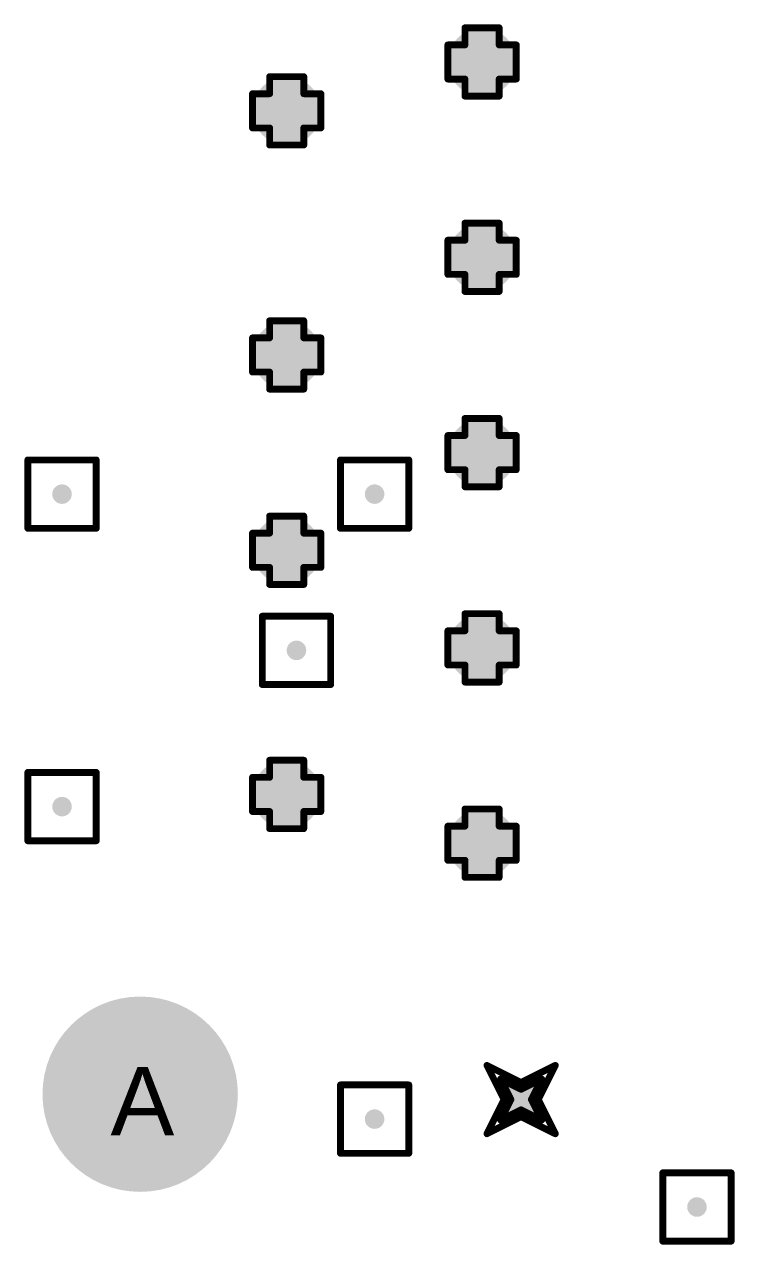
# Model space of a CAD drawing. Header units: inches. Extents: x 0 to 17, y 0 to 4.
# Drawn here: x 0.4179 to 0.7041, y 1.2959 to 1.7878 of the extents above; entities that cross this region are included whole.
import ezdxf

# ---------------------------------------------------------------- set-up
doc = ezdxf.new("R2010")
doc.units = ezdxf.units.IN
doc.header["$MEASUREMENT"] = 0
for name, color, linetype in [('Drill Drawing', 1, 'Continuous'), ('Pad Holes', 156, 'Continuous'), ('Via Holes', 16, 'Continuous')]:
    doc.layers.add(name, color=color, linetype=linetype)
doc.styles.add('Arial', font='', dxfattribs={"height": 0.2})
doc.styles.get('Arial').set_extended_font_data('Arial')

# ---------------------------------------------------------------- blocks, each defined once
blk = doc.blocks.new('USB3_0A_DS1095_05_126')
at = {"layer": 'Pad Holes'}
h = blk.add_hatch(color=7, dxfattribs=at)
edge = h.paths.add_edge_path()
edge.add_arc((-0.15748, 0.1378), 0.01378, 0, 360)
h = blk.add_hatch(color=7, dxfattribs=at)
edge = h.paths.add_edge_path()
edge.add_arc((-0.07874, 0.1378), 0.01378, 0, 360)
h = blk.add_hatch(color=7, dxfattribs=at)
edge = h.paths.add_edge_path()
edge.add_arc((0, 0.1378), 0.01378, 0, 360)
h = blk.add_hatch(color=7, dxfattribs=at)
edge = h.paths.add_edge_path()
edge.add_arc((0.07874, 0.1378), 0.01378, 0, 360)
h = blk.add_hatch(color=7, dxfattribs=at)
edge = h.paths.add_edge_path()
edge.add_arc((0.15748, 0.1378), 0.01378, 0, 360)
h = blk.add_hatch(color=7, dxfattribs=at)
edge = h.paths.add_edge_path()
edge.add_arc((-0.13779, 0.05906), 0.01378, 0, 360)
h = blk.add_hatch(color=7, dxfattribs=at)
edge = h.paths.add_edge_path()
edge.add_arc((-0.03937, 0.05906), 0.01378, 0, 360)
h = blk.add_hatch(color=7, dxfattribs=at)
edge = h.paths.add_edge_path()
edge.add_arc((0.03937, 0.05906), 0.01378, 0, 360)
h = blk.add_hatch(color=7, dxfattribs=at)
edge = h.paths.add_edge_path()
edge.add_arc((0.1378, 0.05906), 0.01378, 0, 360)
h = blk.add_hatch(color=7, dxfattribs=at)
edge = h.paths.add_edge_path()
edge.add_arc((0.25866, 0), 0.03937, 0, 360)

msp = doc.modelspace()

# ---------------------------------------------------------------- hatches: boundary and pattern name
at = {"layer": 'Via Holes'}
h = msp.add_hatch(color=7, dxfattribs=at)
edge = h.paths.add_edge_path()
edge.add_arc((0.43307, 1.59842), 0.00394, 0, 360)
h = msp.add_hatch(color=7, dxfattribs=at)
edge = h.paths.add_edge_path()
edge.add_arc((0.55905, 1.59842), 0.00394, 0, 360)
h = msp.add_hatch(color=7, dxfattribs=at)
edge = h.paths.add_edge_path()
edge.add_arc((0.52756, 1.53543), 0.00394, 0, 360)
h = msp.add_hatch(color=7, dxfattribs=at)
edge = h.paths.add_edge_path()
edge.add_arc((0.43307, 1.47244), 0.00394, 0, 360)
h = msp.add_hatch(color=7, dxfattribs=at)
edge = h.paths.add_edge_path()
edge.add_arc((0.61811, 1.35433), 0.00787, 0, 360)
h = msp.add_hatch(color=7, dxfattribs=at)
edge = h.paths.add_edge_path()
edge.add_arc((0.55905, 1.34646), 0.00394, 0, 360)
h = msp.add_hatch(color=7, dxfattribs=at)
edge = h.paths.add_edge_path()
edge.add_arc((0.68898, 1.31102), 0.00394, 0, 360)

# ---------------------------------------------------------------- linework, layer by layer
at = {"layer": 'Drill Drawing'}
for points in [[(0.59547, 1.77953, 0.00276, 0.00276, 0), (0.59547, 1.78642, 0.00276, 0.00276, 0)], [(0.59547, 1.78642, 0.00276, 0.00276, 0), (0.60925, 1.78642, 0.00276, 0.00276, 0)], [(0.60925, 1.77953, 0.00276, 0.00276, 0), (0.60925, 1.78642, 0.00276, 0.00276, 0)], [(0.58858, 1.76575, 0.00276, 0.00276, 0), (0.58858, 1.77953, 0.00276, 0.00276, 0)], [(0.58858, 1.77953, 0.00276, 0.00276, 0), (0.59547, 1.77953, 0.00276, 0.00276, 0)], [(0.60925, 1.77953, 0.00276, 0.00276, 0), (0.61614, 1.77953, 0.00276, 0.00276, 0)], [(0.61614, 1.76575, 0.00276, 0.00276, 0), (0.61614, 1.77953, 0.00276, 0.00276, 0)], [(0.51673, 1.75984, 0.00276, 0.00276, 0), (0.51673, 1.76673, 0.00276, 0.00276, 0)], [(0.51673, 1.76673, 0.00276, 0.00276, 0), (0.53051, 1.76673, 0.00276, 0.00276, 0)], [(0.53051, 1.75984, 0.00276, 0.00276, 0), (0.53051, 1.76673, 0.00276, 0.00276, 0)], [(0.58858, 1.76575, 0.00276, 0.00276, 0), (0.59547, 1.76575, 0.00276, 0.00276, 0)], [(0.59547, 1.75886, 0.00276, 0.00276, 0), (0.59547, 1.76575, 0.00276, 0.00276, 0)], [(0.60925, 1.76575, 0.00276, 0.00276, 0), (0.61614, 1.76575, 0.00276, 0.00276, 0)], [(0.60925, 1.75886, 0.00276, 0.00276, 0), (0.60925, 1.76575, 0.00276, 0.00276, 0)], [(0.50984, 1.74606, 0.00276, 0.00276, 0), (0.50984, 1.75984, 0.00276, 0.00276, 0)], [(0.50984, 1.75984, 0.00276, 0.00276, 0), (0.51673, 1.75984, 0.00276, 0.00276, 0)], [(0.53051, 1.75984, 0.00276, 0.00276, 0), (0.5374, 1.75984, 0.00276, 0.00276, 0)], [(0.5374, 1.74606, 0.00276, 0.00276, 0), (0.5374, 1.75984, 0.00276, 0.00276, 0)], [(0.59547, 1.75886, 0.00276, 0.00276, 0), (0.60925, 1.75886, 0.00276, 0.00276, 0)], [(0.50984, 1.74606, 0.00276, 0.00276, 0), (0.51673, 1.74606, 0.00276, 0.00276, 0)], [(0.51673, 1.73917, 0.00276, 0.00276, 0), (0.51673, 1.74606, 0.00276, 0.00276, 0)], [(0.53051, 1.74606, 0.00276, 0.00276, 0), (0.5374, 1.74606, 0.00276, 0.00276, 0)], [(0.53051, 1.73917, 0.00276, 0.00276, 0), (0.53051, 1.74606, 0.00276, 0.00276, 0)], [(0.51673, 1.73917, 0.00276, 0.00276, 0), (0.53051, 1.73917, 0.00276, 0.00276, 0)], [(0.59547, 1.70079, 0.00276, 0.00276, 0), (0.59547, 1.70768, 0.00276, 0.00276, 0)], [(0.59547, 1.70768, 0.00276, 0.00276, 0), (0.60925, 1.70768, 0.00276, 0.00276, 0)], [(0.60925, 1.70079, 0.00276, 0.00276, 0), (0.60925, 1.70768, 0.00276, 0.00276, 0)], [(0.58858, 1.68701, 0.00276, 0.00276, 0), (0.58858, 1.70079, 0.00276, 0.00276, 0)], [(0.58858, 1.70079, 0.00276, 0.00276, 0), (0.59547, 1.70079, 0.00276, 0.00276, 0)], [(0.60925, 1.70079, 0.00276, 0.00276, 0), (0.61614, 1.70079, 0.00276, 0.00276, 0)], [(0.61614, 1.68701, 0.00276, 0.00276, 0), (0.61614, 1.70079, 0.00276, 0.00276, 0)], [(0.58858, 1.68701, 0.00276, 0.00276, 0), (0.59547, 1.68701, 0.00276, 0.00276, 0)], [(0.59547, 1.68012, 0.00276, 0.00276, 0), (0.59547, 1.68701, 0.00276, 0.00276, 0)], [(0.60925, 1.68701, 0.00276, 0.00276, 0), (0.61614, 1.68701, 0.00276, 0.00276, 0)], [(0.60925, 1.68012, 0.00276, 0.00276, 0), (0.60925, 1.68701, 0.00276, 0.00276, 0)], [(0.59547, 1.68012, 0.00276, 0.00276, 0), (0.60925, 1.68012, 0.00276, 0.00276, 0)], [(0.51673, 1.66142, 0.00276, 0.00276, 0), (0.51673, 1.66831, 0.00276, 0.00276, 0)], [(0.51673, 1.66831, 0.00276, 0.00276, 0), (0.53051, 1.66831, 0.00276, 0.00276, 0)], [(0.53051, 1.66142, 0.00276, 0.00276, 0), (0.53051, 1.66831, 0.00276, 0.00276, 0)], [(0.50984, 1.64764, 0.00276, 0.00276, 0), (0.50984, 1.66142, 0.00276, 0.00276, 0)], [(0.50984, 1.66142, 0.00276, 0.00276, 0), (0.51673, 1.66142, 0.00276, 0.00276, 0)], [(0.53051, 1.66142, 0.00276, 0.00276, 0), (0.5374, 1.66142, 0.00276, 0.00276, 0)], [(0.5374, 1.64764, 0.00276, 0.00276, 0), (0.5374, 1.66142, 0.00276, 0.00276, 0)], [(0.50984, 1.64764, 0.00276, 0.00276, 0), (0.51673, 1.64764, 0.00276, 0.00276, 0)], [(0.51673, 1.64075, 0.00276, 0.00276, 0), (0.51673, 1.64764, 0.00276, 0.00276, 0)], [(0.53051, 1.64764, 0.00276, 0.00276, 0), (0.5374, 1.64764, 0.00276, 0.00276, 0)], [(0.53051, 1.64075, 0.00276, 0.00276, 0), (0.53051, 1.64764, 0.00276, 0.00276, 0)], [(0.51673, 1.64075, 0.00276, 0.00276, 0), (0.53051, 1.64075, 0.00276, 0.00276, 0)], [(0.59547, 1.62205, 0.00276, 0.00276, 0), (0.59547, 1.62894, 0.00276, 0.00276, 0)], [(0.59547, 1.62894, 0.00276, 0.00276, 0), (0.60925, 1.62894, 0.00276, 0.00276, 0)], [(0.60925, 1.62205, 0.00276, 0.00276, 0), (0.60925, 1.62894, 0.00276, 0.00276, 0)], [(0.58858, 1.60827, 0.00276, 0.00276, 0), (0.58858, 1.62205, 0.00276, 0.00276, 0)], [(0.58858, 1.62205, 0.00276, 0.00276, 0), (0.59547, 1.62205, 0.00276, 0.00276, 0)], [(0.60925, 1.62205, 0.00276, 0.00276, 0), (0.61614, 1.62205, 0.00276, 0.00276, 0)], [(0.61614, 1.60827, 0.00276, 0.00276, 0), (0.61614, 1.62205, 0.00276, 0.00276, 0)], [(0.41929, 1.6122, 0.00276, 0.00276, 0), (0.44685, 1.6122, 0.00276, 0.00276, 0)], [(0.41929, 1.58464, 0.00276, 0.00276, 0), (0.41929, 1.6122, 0.00276, 0.00276, 0)], [(0.44685, 1.58464, 0.00276, 0.00276, 0), (0.44685, 1.6122, 0.00276, 0.00276, 0)], [(0.54527, 1.6122, 0.00276, 0.00276, 0), (0.57283, 1.6122, 0.00276, 0.00276, 0)], [(0.54527, 1.58464, 0.00276, 0.00276, 0), (0.54527, 1.6122, 0.00276, 0.00276, 0)], [(0.57283, 1.58464, 0.00276, 0.00276, 0), (0.57283, 1.6122, 0.00276, 0.00276, 0)], [(0.58858, 1.60827, 0.00276, 0.00276, 0), (0.59547, 1.60827, 0.00276, 0.00276, 0)], [(0.59547, 1.60138, 0.00276, 0.00276, 0), (0.59547, 1.60827, 0.00276, 0.00276, 0)], [(0.60925, 1.60827, 0.00276, 0.00276, 0), (0.61614, 1.60827, 0.00276, 0.00276, 0)], [(0.60925, 1.60138, 0.00276, 0.00276, 0), (0.60925, 1.60827, 0.00276, 0.00276, 0)], [(0.59547, 1.60138, 0.00276, 0.00276, 0), (0.60925, 1.60138, 0.00276, 0.00276, 0)], [(0.51673, 1.58268, 0.00276, 0.00276, 0), (0.51673, 1.58957, 0.00276, 0.00276, 0)], [(0.51673, 1.58957, 0.00276, 0.00276, 0), (0.53051, 1.58957, 0.00276, 0.00276, 0)], [(0.53051, 1.58268, 0.00276, 0.00276, 0), (0.53051, 1.58957, 0.00276, 0.00276, 0)], [(0.41929, 1.58464, 0.00276, 0.00276, 0), (0.44685, 1.58464, 0.00276, 0.00276, 0)], [(0.50984, 1.5689, 0.00276, 0.00276, 0), (0.50984, 1.58268, 0.00276, 0.00276, 0)], [(0.50984, 1.58268, 0.00276, 0.00276, 0), (0.51673, 1.58268, 0.00276, 0.00276, 0)], [(0.53051, 1.58268, 0.00276, 0.00276, 0), (0.5374, 1.58268, 0.00276, 0.00276, 0)], [(0.5374, 1.5689, 0.00276, 0.00276, 0), (0.5374, 1.58268, 0.00276, 0.00276, 0)], [(0.54527, 1.58464, 0.00276, 0.00276, 0), (0.57283, 1.58464, 0.00276, 0.00276, 0)], [(0.50984, 1.5689, 0.00276, 0.00276, 0), (0.51673, 1.5689, 0.00276, 0.00276, 0)], [(0.51673, 1.56201, 0.00276, 0.00276, 0), (0.51673, 1.5689, 0.00276, 0.00276, 0)], [(0.53051, 1.5689, 0.00276, 0.00276, 0), (0.5374, 1.5689, 0.00276, 0.00276, 0)], [(0.53051, 1.56201, 0.00276, 0.00276, 0), (0.53051, 1.5689, 0.00276, 0.00276, 0)], [(0.51673, 1.56201, 0.00276, 0.00276, 0), (0.53051, 1.56201, 0.00276, 0.00276, 0)], [(0.51378, 1.54921, 0.00276, 0.00276, 0), (0.54134, 1.54921, 0.00276, 0.00276, 0)], [(0.51378, 1.52165, 0.00276, 0.00276, 0), (0.51378, 1.54921, 0.00276, 0.00276, 0)], [(0.54134, 1.52165, 0.00276, 0.00276, 0), (0.54134, 1.54921, 0.00276, 0.00276, 0)], [(0.59547, 1.54331, 0.00276, 0.00276, 0), (0.59547, 1.5502, 0.00276, 0.00276, 0)], [(0.59547, 1.5502, 0.00276, 0.00276, 0), (0.60925, 1.5502, 0.00276, 0.00276, 0)], [(0.60925, 1.54331, 0.00276, 0.00276, 0), (0.60925, 1.5502, 0.00276, 0.00276, 0)], [(0.58858, 1.52953, 0.00276, 0.00276, 0), (0.58858, 1.54331, 0.00276, 0.00276, 0)], [(0.58858, 1.54331, 0.00276, 0.00276, 0), (0.59547, 1.54331, 0.00276, 0.00276, 0)], [(0.60925, 1.54331, 0.00276, 0.00276, 0), (0.61614, 1.54331, 0.00276, 0.00276, 0)], [(0.61614, 1.52953, 0.00276, 0.00276, 0), (0.61614, 1.54331, 0.00276, 0.00276, 0)], [(0.58858, 1.52953, 0.00276, 0.00276, 0), (0.59547, 1.52953, 0.00276, 0.00276, 0)], [(0.59547, 1.52264, 0.00276, 0.00276, 0), (0.59547, 1.52953, 0.00276, 0.00276, 0)], [(0.60925, 1.52953, 0.00276, 0.00276, 0), (0.61614, 1.52953, 0.00276, 0.00276, 0)], [(0.60925, 1.52264, 0.00276, 0.00276, 0), (0.60925, 1.52953, 0.00276, 0.00276, 0)], [(0.51378, 1.52165, 0.00276, 0.00276, 0), (0.54134, 1.52165, 0.00276, 0.00276, 0)], [(0.59547, 1.52264, 0.00276, 0.00276, 0), (0.60925, 1.52264, 0.00276, 0.00276, 0)], [(0.51673, 1.48425, 0.00276, 0.00276, 0), (0.51673, 1.49114, 0.00276, 0.00276, 0)], [(0.51673, 1.49114, 0.00276, 0.00276, 0), (0.53051, 1.49114, 0.00276, 0.00276, 0)], [(0.53051, 1.48425, 0.00276, 0.00276, 0), (0.53051, 1.49114, 0.00276, 0.00276, 0)], [(0.41929, 1.48622, 0.00276, 0.00276, 0), (0.44685, 1.48622, 0.00276, 0.00276, 0)], [(0.41929, 1.45866, 0.00276, 0.00276, 0), (0.41929, 1.48622, 0.00276, 0.00276, 0)], [(0.44685, 1.45866, 0.00276, 0.00276, 0), (0.44685, 1.48622, 0.00276, 0.00276, 0)], [(0.50984, 1.47047, 0.00276, 0.00276, 0), (0.50984, 1.48425, 0.00276, 0.00276, 0)], [(0.50984, 1.48425, 0.00276, 0.00276, 0), (0.51673, 1.48425, 0.00276, 0.00276, 0)], [(0.53051, 1.48425, 0.00276, 0.00276, 0), (0.5374, 1.48425, 0.00276, 0.00276, 0)], [(0.5374, 1.47047, 0.00276, 0.00276, 0), (0.5374, 1.48425, 0.00276, 0.00276, 0)], [(0.50984, 1.47047, 0.00276, 0.00276, 0), (0.51673, 1.47047, 0.00276, 0.00276, 0)], [(0.51673, 1.46358, 0.00276, 0.00276, 0), (0.51673, 1.47047, 0.00276, 0.00276, 0)], [(0.53051, 1.47047, 0.00276, 0.00276, 0), (0.5374, 1.47047, 0.00276, 0.00276, 0)], [(0.53051, 1.46358, 0.00276, 0.00276, 0), (0.53051, 1.47047, 0.00276, 0.00276, 0)], [(0.59547, 1.46457, 0.00276, 0.00276, 0), (0.59547, 1.47146, 0.00276, 0.00276, 0)], [(0.59547, 1.47146, 0.00276, 0.00276, 0), (0.60925, 1.47146, 0.00276, 0.00276, 0)], [(0.60925, 1.46457, 0.00276, 0.00276, 0), (0.60925, 1.47146, 0.00276, 0.00276, 0)], [(0.51673, 1.46358, 0.00276, 0.00276, 0), (0.53051, 1.46358, 0.00276, 0.00276, 0)], [(0.58858, 1.45079, 0.00276, 0.00276, 0), (0.58858, 1.46457, 0.00276, 0.00276, 0)], [(0.58858, 1.46457, 0.00276, 0.00276, 0), (0.59547, 1.46457, 0.00276, 0.00276, 0)], [(0.60925, 1.46457, 0.00276, 0.00276, 0), (0.61614, 1.46457, 0.00276, 0.00276, 0)], [(0.61614, 1.45079, 0.00276, 0.00276, 0), (0.61614, 1.46457, 0.00276, 0.00276, 0)], [(0.41929, 1.45866, 0.00276, 0.00276, 0), (0.44685, 1.45866, 0.00276, 0.00276, 0)], [(0.58858, 1.45079, 0.00276, 0.00276, 0), (0.59547, 1.45079, 0.00276, 0.00276, 0)], [(0.59547, 1.4439, 0.00276, 0.00276, 0), (0.59547, 1.45079, 0.00276, 0.00276, 0)], [(0.60925, 1.45079, 0.00276, 0.00276, 0), (0.61614, 1.45079, 0.00276, 0.00276, 0)], [(0.60925, 1.4439, 0.00276, 0.00276, 0), (0.60925, 1.45079, 0.00276, 0.00276, 0)], [(0.59547, 1.4439, 0.00276, 0.00276, 0), (0.60925, 1.4439, 0.00276, 0.00276, 0)], [(0.60433, 1.36811, 0.00276, 0.00276, 0), (0.61811, 1.36122, 0.00276, 0.00276, 0)], [(0.60433, 1.36811, 0.00276, 0.00276, 0), (0.61122, 1.35433, 0.00276, 0.00276, 0)], [(0.61811, 1.36122, 0.00276, 0.00276, 0), (0.63189, 1.36811, 0.00276, 0.00276, 0)], [(0.625, 1.35433, 0.00276, 0.00276, 0), (0.63189, 1.36811, 0.00276, 0.00276, 0)], [(0.60984, 1.3626, 0.00276, 0.00276, 0), (0.61811, 1.35846, 0.00276, 0.00276, 0)], [(0.60984, 1.3626, 0.00276, 0.00276, 0), (0.61398, 1.35433, 0.00276, 0.00276, 0)], [(0.61811, 1.35846, 0.00276, 0.00276, 0), (0.62638, 1.3626, 0.00276, 0.00276, 0)], [(0.62224, 1.35433, 0.00276, 0.00276, 0), (0.62638, 1.3626, 0.00276, 0.00276, 0)], [(0.54527, 1.36024, 0.00276, 0.00276, 0), (0.57283, 1.36024, 0.00276, 0.00276, 0)], [(0.54527, 1.33268, 0.00276, 0.00276, 0), (0.54527, 1.36024, 0.00276, 0.00276, 0)], [(0.57283, 1.33268, 0.00276, 0.00276, 0), (0.57283, 1.36024, 0.00276, 0.00276, 0)], [(0.60433, 1.34055, 0.00276, 0.00276, 0), (0.61122, 1.35433, 0.00276, 0.00276, 0)], [(0.60984, 1.34606, 0.00276, 0.00276, 0), (0.61398, 1.35433, 0.00276, 0.00276, 0)], [(0.62224, 1.35433, 0.00276, 0.00276, 0), (0.62638, 1.34606, 0.00276, 0.00276, 0)], [(0.625, 1.35433, 0.00276, 0.00276, 0), (0.63189, 1.34055, 0.00276, 0.00276, 0)], [(0.60433, 1.34055, 0.00276, 0.00276, 0), (0.61811, 1.34744, 0.00276, 0.00276, 0)], [(0.60984, 1.34606, 0.00276, 0.00276, 0), (0.61811, 1.3502, 0.00276, 0.00276, 0)], [(0.61811, 1.3502, 0.00276, 0.00276, 0), (0.62638, 1.34606, 0.00276, 0.00276, 0)], [(0.61811, 1.34744, 0.00276, 0.00276, 0), (0.63189, 1.34055, 0.00276, 0.00276, 0)], [(0.54527, 1.33268, 0.00276, 0.00276, 0), (0.57283, 1.33268, 0.00276, 0.00276, 0)], [(0.6752, 1.3248, 0.00276, 0.00276, 0), (0.70276, 1.3248, 0.00276, 0.00276, 0)], [(0.6752, 1.29724, 0.00276, 0.00276, 0), (0.6752, 1.3248, 0.00276, 0.00276, 0)], [(0.70276, 1.29724, 0.00276, 0.00276, 0), (0.70276, 1.3248, 0.00276, 0.00276, 0)], [(0.6752, 1.29724, 0.00276, 0.00276, 0), (0.70276, 1.29724, 0.00276, 0.00276, 0)]]:
    msp.add_lwpolyline(points, format="xyseb", dxfattribs=at)
for points in [[(0.59478, 1.78642, 0.00138, 0.00138, 1), (0.59616, 1.78642, 0.00138, 0.00138, 1)], [(0.59478, 1.78642, 0.00138, 0.00138, 1), (0.59616, 1.78642, 0.00138, 0.00138, 1)], [(0.60856, 1.78642, 0.00138, 0.00138, 1), (0.60994, 1.78642, 0.00138, 0.00138, 1)], [(0.60856, 1.78642, 0.00138, 0.00138, 1), (0.60994, 1.78642, 0.00138, 0.00138, 1)], [(0.58789, 1.77953, 0.00138, 0.00138, 1), (0.58927, 1.77953, 0.00138, 0.00138, 1)], [(0.58789, 1.77953, 0.00138, 0.00138, 1), (0.58927, 1.77953, 0.00138, 0.00138, 1)], [(0.59478, 1.77953, 0.00138, 0.00138, 1), (0.59616, 1.77953, 0.00138, 0.00138, 1)], [(0.59478, 1.77953, 0.00138, 0.00138, 1), (0.59616, 1.77953, 0.00138, 0.00138, 1)], [(0.60856, 1.77953, 0.00138, 0.00138, 1), (0.60994, 1.77953, 0.00138, 0.00138, 1)], [(0.60856, 1.77953, 0.00138, 0.00138, 1), (0.60994, 1.77953, 0.00138, 0.00138, 1)], [(0.61545, 1.77953, 0.00138, 0.00138, 1), (0.61683, 1.77953, 0.00138, 0.00138, 1)], [(0.61545, 1.77953, 0.00138, 0.00138, 1), (0.61683, 1.77953, 0.00138, 0.00138, 1)], [(0.51604, 1.76673, 0.00138, 0.00138, 1), (0.51742, 1.76673, 0.00138, 0.00138, 1)], [(0.51604, 1.76673, 0.00138, 0.00138, 1), (0.51742, 1.76673, 0.00138, 0.00138, 1)], [(0.52982, 1.76673, 0.00138, 0.00138, 1), (0.5312, 1.76673, 0.00138, 0.00138, 1)], [(0.52982, 1.76673, 0.00138, 0.00138, 1), (0.5312, 1.76673, 0.00138, 0.00138, 1)], [(0.58789, 1.76575, 0.00138, 0.00138, 1), (0.58927, 1.76575, 0.00138, 0.00138, 1)], [(0.58789, 1.76575, 0.00138, 0.00138, 1), (0.58927, 1.76575, 0.00138, 0.00138, 1)], [(0.59478, 1.76575, 0.00138, 0.00138, 1), (0.59616, 1.76575, 0.00138, 0.00138, 1)], [(0.59478, 1.76575, 0.00138, 0.00138, 1), (0.59616, 1.76575, 0.00138, 0.00138, 1)], [(0.60856, 1.76575, 0.00138, 0.00138, 1), (0.60994, 1.76575, 0.00138, 0.00138, 1)], [(0.60856, 1.76575, 0.00138, 0.00138, 1), (0.60994, 1.76575, 0.00138, 0.00138, 1)], [(0.61545, 1.76575, 0.00138, 0.00138, 1), (0.61683, 1.76575, 0.00138, 0.00138, 1)], [(0.61545, 1.76575, 0.00138, 0.00138, 1), (0.61683, 1.76575, 0.00138, 0.00138, 1)], [(0.50915, 1.75984, 0.00138, 0.00138, 1), (0.51053, 1.75984, 0.00138, 0.00138, 1)], [(0.50915, 1.75984, 0.00138, 0.00138, 1), (0.51053, 1.75984, 0.00138, 0.00138, 1)], [(0.51604, 1.75984, 0.00138, 0.00138, 1), (0.51742, 1.75984, 0.00138, 0.00138, 1)], [(0.51604, 1.75984, 0.00138, 0.00138, 1), (0.51742, 1.75984, 0.00138, 0.00138, 1)], [(0.52982, 1.75984, 0.00138, 0.00138, 1), (0.5312, 1.75984, 0.00138, 0.00138, 1)], [(0.52982, 1.75984, 0.00138, 0.00138, 1), (0.5312, 1.75984, 0.00138, 0.00138, 1)], [(0.53671, 1.75984, 0.00138, 0.00138, 1), (0.53809, 1.75984, 0.00138, 0.00138, 1)], [(0.53671, 1.75984, 0.00138, 0.00138, 1), (0.53809, 1.75984, 0.00138, 0.00138, 1)], [(0.59478, 1.75886, 0.00138, 0.00138, 1), (0.59616, 1.75886, 0.00138, 0.00138, 1)], [(0.59478, 1.75886, 0.00138, 0.00138, 1), (0.59616, 1.75886, 0.00138, 0.00138, 1)], [(0.60856, 1.75886, 0.00138, 0.00138, 1), (0.60994, 1.75886, 0.00138, 0.00138, 1)], [(0.60856, 1.75886, 0.00138, 0.00138, 1), (0.60994, 1.75886, 0.00138, 0.00138, 1)], [(0.50915, 1.74606, 0.00138, 0.00138, 1), (0.51053, 1.74606, 0.00138, 0.00138, 1)], [(0.50915, 1.74606, 0.00138, 0.00138, 1), (0.51053, 1.74606, 0.00138, 0.00138, 1)], [(0.51604, 1.74606, 0.00138, 0.00138, 1), (0.51742, 1.74606, 0.00138, 0.00138, 1)], [(0.51604, 1.74606, 0.00138, 0.00138, 1), (0.51742, 1.74606, 0.00138, 0.00138, 1)], [(0.52982, 1.74606, 0.00138, 0.00138, 1), (0.5312, 1.74606, 0.00138, 0.00138, 1)], [(0.52982, 1.74606, 0.00138, 0.00138, 1), (0.5312, 1.74606, 0.00138, 0.00138, 1)], [(0.53671, 1.74606, 0.00138, 0.00138, 1), (0.53809, 1.74606, 0.00138, 0.00138, 1)], [(0.53671, 1.74606, 0.00138, 0.00138, 1), (0.53809, 1.74606, 0.00138, 0.00138, 1)], [(0.51604, 1.73917, 0.00138, 0.00138, 1), (0.51742, 1.73917, 0.00138, 0.00138, 1)], [(0.51604, 1.73917, 0.00138, 0.00138, 1), (0.51742, 1.73917, 0.00138, 0.00138, 1)], [(0.52982, 1.73917, 0.00138, 0.00138, 1), (0.5312, 1.73917, 0.00138, 0.00138, 1)], [(0.52982, 1.73917, 0.00138, 0.00138, 1), (0.5312, 1.73917, 0.00138, 0.00138, 1)], [(0.59478, 1.70768, 0.00138, 0.00138, 1), (0.59616, 1.70768, 0.00138, 0.00138, 1)], [(0.59478, 1.70768, 0.00138, 0.00138, 1), (0.59616, 1.70768, 0.00138, 0.00138, 1)], [(0.60856, 1.70768, 0.00138, 0.00138, 1), (0.60994, 1.70768, 0.00138, 0.00138, 1)], [(0.60856, 1.70768, 0.00138, 0.00138, 1), (0.60994, 1.70768, 0.00138, 0.00138, 1)], [(0.58789, 1.70079, 0.00138, 0.00138, 1), (0.58927, 1.70079, 0.00138, 0.00138, 1)], [(0.58789, 1.70079, 0.00138, 0.00138, 1), (0.58927, 1.70079, 0.00138, 0.00138, 1)], [(0.59478, 1.70079, 0.00138, 0.00138, 1), (0.59616, 1.70079, 0.00138, 0.00138, 1)], [(0.59478, 1.70079, 0.00138, 0.00138, 1), (0.59616, 1.70079, 0.00138, 0.00138, 1)], [(0.60856, 1.70079, 0.00138, 0.00138, 1), (0.60994, 1.70079, 0.00138, 0.00138, 1)], [(0.60856, 1.70079, 0.00138, 0.00138, 1), (0.60994, 1.70079, 0.00138, 0.00138, 1)], [(0.61545, 1.70079, 0.00138, 0.00138, 1), (0.61683, 1.70079, 0.00138, 0.00138, 1)], [(0.61545, 1.70079, 0.00138, 0.00138, 1), (0.61683, 1.70079, 0.00138, 0.00138, 1)], [(0.58789, 1.68701, 0.00138, 0.00138, 1), (0.58927, 1.68701, 0.00138, 0.00138, 1)], [(0.58789, 1.68701, 0.00138, 0.00138, 1), (0.58927, 1.68701, 0.00138, 0.00138, 1)], [(0.59478, 1.68701, 0.00138, 0.00138, 1), (0.59616, 1.68701, 0.00138, 0.00138, 1)], [(0.59478, 1.68701, 0.00138, 0.00138, 1), (0.59616, 1.68701, 0.00138, 0.00138, 1)], [(0.60856, 1.68701, 0.00138, 0.00138, 1), (0.60994, 1.68701, 0.00138, 0.00138, 1)], [(0.60856, 1.68701, 0.00138, 0.00138, 1), (0.60994, 1.68701, 0.00138, 0.00138, 1)], [(0.61545, 1.68701, 0.00138, 0.00138, 1), (0.61683, 1.68701, 0.00138, 0.00138, 1)], [(0.61545, 1.68701, 0.00138, 0.00138, 1), (0.61683, 1.68701, 0.00138, 0.00138, 1)], [(0.59478, 1.68012, 0.00138, 0.00138, 1), (0.59616, 1.68012, 0.00138, 0.00138, 1)], [(0.59478, 1.68012, 0.00138, 0.00138, 1), (0.59616, 1.68012, 0.00138, 0.00138, 1)], [(0.60856, 1.68012, 0.00138, 0.00138, 1), (0.60994, 1.68012, 0.00138, 0.00138, 1)], [(0.60856, 1.68012, 0.00138, 0.00138, 1), (0.60994, 1.68012, 0.00138, 0.00138, 1)], [(0.51604, 1.66831, 0.00138, 0.00138, 1), (0.51742, 1.66831, 0.00138, 0.00138, 1)], [(0.51604, 1.66831, 0.00138, 0.00138, 1), (0.51742, 1.66831, 0.00138, 0.00138, 1)], [(0.52982, 1.66831, 0.00138, 0.00138, 1), (0.5312, 1.66831, 0.00138, 0.00138, 1)], [(0.52982, 1.66831, 0.00138, 0.00138, 1), (0.5312, 1.66831, 0.00138, 0.00138, 1)], [(0.50915, 1.66142, 0.00138, 0.00138, 1), (0.51053, 1.66142, 0.00138, 0.00138, 1)], [(0.50915, 1.66142, 0.00138, 0.00138, 1), (0.51053, 1.66142, 0.00138, 0.00138, 1)], [(0.51604, 1.66142, 0.00138, 0.00138, 1), (0.51742, 1.66142, 0.00138, 0.00138, 1)], [(0.51604, 1.66142, 0.00138, 0.00138, 1), (0.51742, 1.66142, 0.00138, 0.00138, 1)], [(0.52982, 1.66142, 0.00138, 0.00138, 1), (0.5312, 1.66142, 0.00138, 0.00138, 1)], [(0.52982, 1.66142, 0.00138, 0.00138, 1), (0.5312, 1.66142, 0.00138, 0.00138, 1)], [(0.53671, 1.66142, 0.00138, 0.00138, 1), (0.53809, 1.66142, 0.00138, 0.00138, 1)], [(0.53671, 1.66142, 0.00138, 0.00138, 1), (0.53809, 1.66142, 0.00138, 0.00138, 1)], [(0.50915, 1.64764, 0.00138, 0.00138, 1), (0.51053, 1.64764, 0.00138, 0.00138, 1)], [(0.50915, 1.64764, 0.00138, 0.00138, 1), (0.51053, 1.64764, 0.00138, 0.00138, 1)], [(0.51604, 1.64764, 0.00138, 0.00138, 1), (0.51742, 1.64764, 0.00138, 0.00138, 1)], [(0.51604, 1.64764, 0.00138, 0.00138, 1), (0.51742, 1.64764, 0.00138, 0.00138, 1)], [(0.52982, 1.64764, 0.00138, 0.00138, 1), (0.5312, 1.64764, 0.00138, 0.00138, 1)], [(0.52982, 1.64764, 0.00138, 0.00138, 1), (0.5312, 1.64764, 0.00138, 0.00138, 1)], [(0.53671, 1.64764, 0.00138, 0.00138, 1), (0.53809, 1.64764, 0.00138, 0.00138, 1)], [(0.53671, 1.64764, 0.00138, 0.00138, 1), (0.53809, 1.64764, 0.00138, 0.00138, 1)], [(0.51604, 1.64075, 0.00138, 0.00138, 1), (0.51742, 1.64075, 0.00138, 0.00138, 1)], [(0.51604, 1.64075, 0.00138, 0.00138, 1), (0.51742, 1.64075, 0.00138, 0.00138, 1)], [(0.52982, 1.64075, 0.00138, 0.00138, 1), (0.5312, 1.64075, 0.00138, 0.00138, 1)], [(0.52982, 1.64075, 0.00138, 0.00138, 1), (0.5312, 1.64075, 0.00138, 0.00138, 1)], [(0.59478, 1.62894, 0.00138, 0.00138, 1), (0.59616, 1.62894, 0.00138, 0.00138, 1)], [(0.59478, 1.62894, 0.00138, 0.00138, 1), (0.59616, 1.62894, 0.00138, 0.00138, 1)], [(0.60856, 1.62894, 0.00138, 0.00138, 1), (0.60994, 1.62894, 0.00138, 0.00138, 1)], [(0.60856, 1.62894, 0.00138, 0.00138, 1), (0.60994, 1.62894, 0.00138, 0.00138, 1)], [(0.58789, 1.62205, 0.00138, 0.00138, 1), (0.58927, 1.62205, 0.00138, 0.00138, 1)], [(0.58789, 1.62205, 0.00138, 0.00138, 1), (0.58927, 1.62205, 0.00138, 0.00138, 1)], [(0.59478, 1.62205, 0.00138, 0.00138, 1), (0.59616, 1.62205, 0.00138, 0.00138, 1)], [(0.59478, 1.62205, 0.00138, 0.00138, 1), (0.59616, 1.62205, 0.00138, 0.00138, 1)], [(0.60856, 1.62205, 0.00138, 0.00138, 1), (0.60994, 1.62205, 0.00138, 0.00138, 1)], [(0.60856, 1.62205, 0.00138, 0.00138, 1), (0.60994, 1.62205, 0.00138, 0.00138, 1)], [(0.61545, 1.62205, 0.00138, 0.00138, 1), (0.61683, 1.62205, 0.00138, 0.00138, 1)], [(0.61545, 1.62205, 0.00138, 0.00138, 1), (0.61683, 1.62205, 0.00138, 0.00138, 1)], [(0.4186, 1.6122, 0.00138, 0.00138, 1), (0.41998, 1.6122, 0.00138, 0.00138, 1)], [(0.4186, 1.6122, 0.00138, 0.00138, 1), (0.41998, 1.6122, 0.00138, 0.00138, 1)], [(0.44616, 1.6122, 0.00138, 0.00138, 1), (0.44754, 1.6122, 0.00138, 0.00138, 1)], [(0.44616, 1.6122, 0.00138, 0.00138, 1), (0.44754, 1.6122, 0.00138, 0.00138, 1)], [(0.54459, 1.6122, 0.00138, 0.00138, 1), (0.54596, 1.6122, 0.00138, 0.00138, 1)], [(0.54459, 1.6122, 0.00138, 0.00138, 1), (0.54596, 1.6122, 0.00138, 0.00138, 1)], [(0.57214, 1.6122, 0.00138, 0.00138, 1), (0.57352, 1.6122, 0.00138, 0.00138, 1)], [(0.57214, 1.6122, 0.00138, 0.00138, 1), (0.57352, 1.6122, 0.00138, 0.00138, 1)], [(0.58789, 1.60827, 0.00138, 0.00138, 1), (0.58927, 1.60827, 0.00138, 0.00138, 1)], [(0.58789, 1.60827, 0.00138, 0.00138, 1), (0.58927, 1.60827, 0.00138, 0.00138, 1)], [(0.59478, 1.60827, 0.00138, 0.00138, 1), (0.59616, 1.60827, 0.00138, 0.00138, 1)], [(0.59478, 1.60827, 0.00138, 0.00138, 1), (0.59616, 1.60827, 0.00138, 0.00138, 1)], [(0.60856, 1.60827, 0.00138, 0.00138, 1), (0.60994, 1.60827, 0.00138, 0.00138, 1)], [(0.60856, 1.60827, 0.00138, 0.00138, 1), (0.60994, 1.60827, 0.00138, 0.00138, 1)], [(0.61545, 1.60827, 0.00138, 0.00138, 1), (0.61683, 1.60827, 0.00138, 0.00138, 1)], [(0.61545, 1.60827, 0.00138, 0.00138, 1), (0.61683, 1.60827, 0.00138, 0.00138, 1)], [(0.59478, 1.60138, 0.00138, 0.00138, 1), (0.59616, 1.60138, 0.00138, 0.00138, 1)], [(0.59478, 1.60138, 0.00138, 0.00138, 1), (0.59616, 1.60138, 0.00138, 0.00138, 1)], [(0.60856, 1.60138, 0.00138, 0.00138, 1), (0.60994, 1.60138, 0.00138, 0.00138, 1)], [(0.60856, 1.60138, 0.00138, 0.00138, 1), (0.60994, 1.60138, 0.00138, 0.00138, 1)], [(0.51604, 1.58957, 0.00138, 0.00138, 1), (0.51742, 1.58957, 0.00138, 0.00138, 1)], [(0.51604, 1.58957, 0.00138, 0.00138, 1), (0.51742, 1.58957, 0.00138, 0.00138, 1)], [(0.52982, 1.58957, 0.00138, 0.00138, 1), (0.5312, 1.58957, 0.00138, 0.00138, 1)], [(0.52982, 1.58957, 0.00138, 0.00138, 1), (0.5312, 1.58957, 0.00138, 0.00138, 1)], [(0.4186, 1.58464, 0.00138, 0.00138, 1), (0.41998, 1.58464, 0.00138, 0.00138, 1)], [(0.4186, 1.58464, 0.00138, 0.00138, 1), (0.41998, 1.58464, 0.00138, 0.00138, 1)], [(0.44616, 1.58464, 0.00138, 0.00138, 1), (0.44754, 1.58464, 0.00138, 0.00138, 1)], [(0.44616, 1.58464, 0.00138, 0.00138, 1), (0.44754, 1.58464, 0.00138, 0.00138, 1)], [(0.50915, 1.58268, 0.00138, 0.00138, 1), (0.51053, 1.58268, 0.00138, 0.00138, 1)], [(0.50915, 1.58268, 0.00138, 0.00138, 1), (0.51053, 1.58268, 0.00138, 0.00138, 1)], [(0.51604, 1.58268, 0.00138, 0.00138, 1), (0.51742, 1.58268, 0.00138, 0.00138, 1)], [(0.51604, 1.58268, 0.00138, 0.00138, 1), (0.51742, 1.58268, 0.00138, 0.00138, 1)], [(0.52982, 1.58268, 0.00138, 0.00138, 1), (0.5312, 1.58268, 0.00138, 0.00138, 1)], [(0.52982, 1.58268, 0.00138, 0.00138, 1), (0.5312, 1.58268, 0.00138, 0.00138, 1)], [(0.53671, 1.58268, 0.00138, 0.00138, 1), (0.53809, 1.58268, 0.00138, 0.00138, 1)], [(0.53671, 1.58268, 0.00138, 0.00138, 1), (0.53809, 1.58268, 0.00138, 0.00138, 1)], [(0.54459, 1.58464, 0.00138, 0.00138, 1), (0.54596, 1.58464, 0.00138, 0.00138, 1)], [(0.54459, 1.58464, 0.00138, 0.00138, 1), (0.54596, 1.58464, 0.00138, 0.00138, 1)], [(0.57214, 1.58464, 0.00138, 0.00138, 1), (0.57352, 1.58464, 0.00138, 0.00138, 1)], [(0.57214, 1.58464, 0.00138, 0.00138, 1), (0.57352, 1.58464, 0.00138, 0.00138, 1)], [(0.50915, 1.5689, 0.00138, 0.00138, 1), (0.51053, 1.5689, 0.00138, 0.00138, 1)], [(0.50915, 1.5689, 0.00138, 0.00138, 1), (0.51053, 1.5689, 0.00138, 0.00138, 1)], [(0.51604, 1.5689, 0.00138, 0.00138, 1), (0.51742, 1.5689, 0.00138, 0.00138, 1)], [(0.51604, 1.5689, 0.00138, 0.00138, 1), (0.51742, 1.5689, 0.00138, 0.00138, 1)], [(0.52982, 1.5689, 0.00138, 0.00138, 1), (0.5312, 1.5689, 0.00138, 0.00138, 1)], [(0.52982, 1.5689, 0.00138, 0.00138, 1), (0.5312, 1.5689, 0.00138, 0.00138, 1)], [(0.53671, 1.5689, 0.00138, 0.00138, 1), (0.53809, 1.5689, 0.00138, 0.00138, 1)], [(0.53671, 1.5689, 0.00138, 0.00138, 1), (0.53809, 1.5689, 0.00138, 0.00138, 1)], [(0.51604, 1.56201, 0.00138, 0.00138, 1), (0.51742, 1.56201, 0.00138, 0.00138, 1)], [(0.51604, 1.56201, 0.00138, 0.00138, 1), (0.51742, 1.56201, 0.00138, 0.00138, 1)], [(0.52982, 1.56201, 0.00138, 0.00138, 1), (0.5312, 1.56201, 0.00138, 0.00138, 1)], [(0.52982, 1.56201, 0.00138, 0.00138, 1), (0.5312, 1.56201, 0.00138, 0.00138, 1)], [(0.51309, 1.54921, 0.00138, 0.00138, 1), (0.51447, 1.54921, 0.00138, 0.00138, 1)], [(0.51309, 1.54921, 0.00138, 0.00138, 1), (0.51447, 1.54921, 0.00138, 0.00138, 1)], [(0.54065, 1.54921, 0.00138, 0.00138, 1), (0.54203, 1.54921, 0.00138, 0.00138, 1)], [(0.54065, 1.54921, 0.00138, 0.00138, 1), (0.54203, 1.54921, 0.00138, 0.00138, 1)], [(0.59478, 1.5502, 0.00138, 0.00138, 1), (0.59616, 1.5502, 0.00138, 0.00138, 1)], [(0.59478, 1.5502, 0.00138, 0.00138, 1), (0.59616, 1.5502, 0.00138, 0.00138, 1)], [(0.60856, 1.5502, 0.00138, 0.00138, 1), (0.60994, 1.5502, 0.00138, 0.00138, 1)], [(0.60856, 1.5502, 0.00138, 0.00138, 1), (0.60994, 1.5502, 0.00138, 0.00138, 1)], [(0.58789, 1.54331, 0.00138, 0.00138, 1), (0.58927, 1.54331, 0.00138, 0.00138, 1)], [(0.58789, 1.54331, 0.00138, 0.00138, 1), (0.58927, 1.54331, 0.00138, 0.00138, 1)], [(0.59478, 1.54331, 0.00138, 0.00138, 1), (0.59616, 1.54331, 0.00138, 0.00138, 1)], [(0.59478, 1.54331, 0.00138, 0.00138, 1), (0.59616, 1.54331, 0.00138, 0.00138, 1)], [(0.60856, 1.54331, 0.00138, 0.00138, 1), (0.60994, 1.54331, 0.00138, 0.00138, 1)], [(0.60856, 1.54331, 0.00138, 0.00138, 1), (0.60994, 1.54331, 0.00138, 0.00138, 1)], [(0.61545, 1.54331, 0.00138, 0.00138, 1), (0.61683, 1.54331, 0.00138, 0.00138, 1)], [(0.61545, 1.54331, 0.00138, 0.00138, 1), (0.61683, 1.54331, 0.00138, 0.00138, 1)], [(0.58789, 1.52953, 0.00138, 0.00138, 1), (0.58927, 1.52953, 0.00138, 0.00138, 1)], [(0.58789, 1.52953, 0.00138, 0.00138, 1), (0.58927, 1.52953, 0.00138, 0.00138, 1)], [(0.59478, 1.52953, 0.00138, 0.00138, 1), (0.59616, 1.52953, 0.00138, 0.00138, 1)], [(0.59478, 1.52953, 0.00138, 0.00138, 1), (0.59616, 1.52953, 0.00138, 0.00138, 1)], [(0.60856, 1.52953, 0.00138, 0.00138, 1), (0.60994, 1.52953, 0.00138, 0.00138, 1)], [(0.60856, 1.52953, 0.00138, 0.00138, 1), (0.60994, 1.52953, 0.00138, 0.00138, 1)], [(0.61545, 1.52953, 0.00138, 0.00138, 1), (0.61683, 1.52953, 0.00138, 0.00138, 1)], [(0.61545, 1.52953, 0.00138, 0.00138, 1), (0.61683, 1.52953, 0.00138, 0.00138, 1)], [(0.51309, 1.52165, 0.00138, 0.00138, 1), (0.51447, 1.52165, 0.00138, 0.00138, 1)], [(0.51309, 1.52165, 0.00138, 0.00138, 1), (0.51447, 1.52165, 0.00138, 0.00138, 1)], [(0.54065, 1.52165, 0.00138, 0.00138, 1), (0.54203, 1.52165, 0.00138, 0.00138, 1)], [(0.54065, 1.52165, 0.00138, 0.00138, 1), (0.54203, 1.52165, 0.00138, 0.00138, 1)], [(0.59478, 1.52264, 0.00138, 0.00138, 1), (0.59616, 1.52264, 0.00138, 0.00138, 1)], [(0.59478, 1.52264, 0.00138, 0.00138, 1), (0.59616, 1.52264, 0.00138, 0.00138, 1)], [(0.60856, 1.52264, 0.00138, 0.00138, 1), (0.60994, 1.52264, 0.00138, 0.00138, 1)], [(0.60856, 1.52264, 0.00138, 0.00138, 1), (0.60994, 1.52264, 0.00138, 0.00138, 1)], [(0.51604, 1.49114, 0.00138, 0.00138, 1), (0.51742, 1.49114, 0.00138, 0.00138, 1)], [(0.51604, 1.49114, 0.00138, 0.00138, 1), (0.51742, 1.49114, 0.00138, 0.00138, 1)], [(0.52982, 1.49114, 0.00138, 0.00138, 1), (0.5312, 1.49114, 0.00138, 0.00138, 1)], [(0.52982, 1.49114, 0.00138, 0.00138, 1), (0.5312, 1.49114, 0.00138, 0.00138, 1)], [(0.4186, 1.48622, 0.00138, 0.00138, 1), (0.41998, 1.48622, 0.00138, 0.00138, 1)], [(0.4186, 1.48622, 0.00138, 0.00138, 1), (0.41998, 1.48622, 0.00138, 0.00138, 1)], [(0.44616, 1.48622, 0.00138, 0.00138, 1), (0.44754, 1.48622, 0.00138, 0.00138, 1)], [(0.44616, 1.48622, 0.00138, 0.00138, 1), (0.44754, 1.48622, 0.00138, 0.00138, 1)], [(0.50915, 1.48425, 0.00138, 0.00138, 1), (0.51053, 1.48425, 0.00138, 0.00138, 1)], [(0.50915, 1.48425, 0.00138, 0.00138, 1), (0.51053, 1.48425, 0.00138, 0.00138, 1)], [(0.51604, 1.48425, 0.00138, 0.00138, 1), (0.51742, 1.48425, 0.00138, 0.00138, 1)], [(0.51604, 1.48425, 0.00138, 0.00138, 1), (0.51742, 1.48425, 0.00138, 0.00138, 1)], [(0.52982, 1.48425, 0.00138, 0.00138, 1), (0.5312, 1.48425, 0.00138, 0.00138, 1)], [(0.52982, 1.48425, 0.00138, 0.00138, 1), (0.5312, 1.48425, 0.00138, 0.00138, 1)], [(0.53671, 1.48425, 0.00138, 0.00138, 1), (0.53809, 1.48425, 0.00138, 0.00138, 1)], [(0.53671, 1.48425, 0.00138, 0.00138, 1), (0.53809, 1.48425, 0.00138, 0.00138, 1)], [(0.50915, 1.47047, 0.00138, 0.00138, 1), (0.51053, 1.47047, 0.00138, 0.00138, 1)], [(0.50915, 1.47047, 0.00138, 0.00138, 1), (0.51053, 1.47047, 0.00138, 0.00138, 1)], [(0.51604, 1.47047, 0.00138, 0.00138, 1), (0.51742, 1.47047, 0.00138, 0.00138, 1)], [(0.51604, 1.47047, 0.00138, 0.00138, 1), (0.51742, 1.47047, 0.00138, 0.00138, 1)], [(0.52982, 1.47047, 0.00138, 0.00138, 1), (0.5312, 1.47047, 0.00138, 0.00138, 1)], [(0.52982, 1.47047, 0.00138, 0.00138, 1), (0.5312, 1.47047, 0.00138, 0.00138, 1)], [(0.53671, 1.47047, 0.00138, 0.00138, 1), (0.53809, 1.47047, 0.00138, 0.00138, 1)], [(0.53671, 1.47047, 0.00138, 0.00138, 1), (0.53809, 1.47047, 0.00138, 0.00138, 1)], [(0.59478, 1.47146, 0.00138, 0.00138, 1), (0.59616, 1.47146, 0.00138, 0.00138, 1)], [(0.59478, 1.47146, 0.00138, 0.00138, 1), (0.59616, 1.47146, 0.00138, 0.00138, 1)], [(0.60856, 1.47146, 0.00138, 0.00138, 1), (0.60994, 1.47146, 0.00138, 0.00138, 1)], [(0.60856, 1.47146, 0.00138, 0.00138, 1), (0.60994, 1.47146, 0.00138, 0.00138, 1)], [(0.51604, 1.46358, 0.00138, 0.00138, 1), (0.51742, 1.46358, 0.00138, 0.00138, 1)], [(0.51604, 1.46358, 0.00138, 0.00138, 1), (0.51742, 1.46358, 0.00138, 0.00138, 1)], [(0.52982, 1.46358, 0.00138, 0.00138, 1), (0.5312, 1.46358, 0.00138, 0.00138, 1)], [(0.52982, 1.46358, 0.00138, 0.00138, 1), (0.5312, 1.46358, 0.00138, 0.00138, 1)], [(0.58789, 1.46457, 0.00138, 0.00138, 1), (0.58927, 1.46457, 0.00138, 0.00138, 1)], [(0.58789, 1.46457, 0.00138, 0.00138, 1), (0.58927, 1.46457, 0.00138, 0.00138, 1)], [(0.59478, 1.46457, 0.00138, 0.00138, 1), (0.59616, 1.46457, 0.00138, 0.00138, 1)], [(0.59478, 1.46457, 0.00138, 0.00138, 1), (0.59616, 1.46457, 0.00138, 0.00138, 1)], [(0.60856, 1.46457, 0.00138, 0.00138, 1), (0.60994, 1.46457, 0.00138, 0.00138, 1)], [(0.60856, 1.46457, 0.00138, 0.00138, 1), (0.60994, 1.46457, 0.00138, 0.00138, 1)], [(0.61545, 1.46457, 0.00138, 0.00138, 1), (0.61683, 1.46457, 0.00138, 0.00138, 1)], [(0.61545, 1.46457, 0.00138, 0.00138, 1), (0.61683, 1.46457, 0.00138, 0.00138, 1)], [(0.4186, 1.45866, 0.00138, 0.00138, 1), (0.41998, 1.45866, 0.00138, 0.00138, 1)], [(0.4186, 1.45866, 0.00138, 0.00138, 1), (0.41998, 1.45866, 0.00138, 0.00138, 1)], [(0.44616, 1.45866, 0.00138, 0.00138, 1), (0.44754, 1.45866, 0.00138, 0.00138, 1)], [(0.44616, 1.45866, 0.00138, 0.00138, 1), (0.44754, 1.45866, 0.00138, 0.00138, 1)], [(0.58789, 1.45079, 0.00138, 0.00138, 1), (0.58927, 1.45079, 0.00138, 0.00138, 1)], [(0.58789, 1.45079, 0.00138, 0.00138, 1), (0.58927, 1.45079, 0.00138, 0.00138, 1)], [(0.59478, 1.45079, 0.00138, 0.00138, 1), (0.59616, 1.45079, 0.00138, 0.00138, 1)], [(0.59478, 1.45079, 0.00138, 0.00138, 1), (0.59616, 1.45079, 0.00138, 0.00138, 1)], [(0.60856, 1.45079, 0.00138, 0.00138, 1), (0.60994, 1.45079, 0.00138, 0.00138, 1)], [(0.60856, 1.45079, 0.00138, 0.00138, 1), (0.60994, 1.45079, 0.00138, 0.00138, 1)], [(0.61545, 1.45079, 0.00138, 0.00138, 1), (0.61683, 1.45079, 0.00138, 0.00138, 1)], [(0.61545, 1.45079, 0.00138, 0.00138, 1), (0.61683, 1.45079, 0.00138, 0.00138, 1)], [(0.59478, 1.4439, 0.00138, 0.00138, 1), (0.59616, 1.4439, 0.00138, 0.00138, 1)], [(0.59478, 1.4439, 0.00138, 0.00138, 1), (0.59616, 1.4439, 0.00138, 0.00138, 1)], [(0.60856, 1.4439, 0.00138, 0.00138, 1), (0.60994, 1.4439, 0.00138, 0.00138, 1)], [(0.60856, 1.4439, 0.00138, 0.00138, 1), (0.60994, 1.4439, 0.00138, 0.00138, 1)], [(0.60364, 1.36811, 0.00138, 0.00138, 1), (0.60502, 1.36811, 0.00138, 0.00138, 1)], [(0.60364, 1.36811, 0.00138, 0.00138, 1), (0.60502, 1.36811, 0.00138, 0.00138, 1)], [(0.6312, 1.36811, 0.00138, 0.00138, 1), (0.63258, 1.36811, 0.00138, 0.00138, 1)], [(0.6312, 1.36811, 0.00138, 0.00138, 1), (0.63258, 1.36811, 0.00138, 0.00138, 1)], [(0.60915, 1.3626, 0.00138, 0.00138, 1), (0.61053, 1.3626, 0.00138, 0.00138, 1)], [(0.60915, 1.3626, 0.00138, 0.00138, 1), (0.61053, 1.3626, 0.00138, 0.00138, 1)], [(0.62569, 1.3626, 0.00138, 0.00138, 1), (0.62707, 1.3626, 0.00138, 0.00138, 1)], [(0.62569, 1.3626, 0.00138, 0.00138, 1), (0.62707, 1.3626, 0.00138, 0.00138, 1)], [(0.54459, 1.36024, 0.00138, 0.00138, 1), (0.54596, 1.36024, 0.00138, 0.00138, 1)], [(0.54459, 1.36024, 0.00138, 0.00138, 1), (0.54596, 1.36024, 0.00138, 0.00138, 1)], [(0.57214, 1.36024, 0.00138, 0.00138, 1), (0.57352, 1.36024, 0.00138, 0.00138, 1)], [(0.57214, 1.36024, 0.00138, 0.00138, 1), (0.57352, 1.36024, 0.00138, 0.00138, 1)], [(0.61742, 1.36122, 0.00138, 0.00138, 1), (0.6188, 1.36122, 0.00138, 0.00138, 1)], [(0.61742, 1.36122, 0.00138, 0.00138, 1), (0.6188, 1.36122, 0.00138, 0.00138, 1)], [(0.61742, 1.35846, 0.00138, 0.00138, 1), (0.6188, 1.35846, 0.00138, 0.00138, 1)], [(0.61742, 1.35846, 0.00138, 0.00138, 1), (0.6188, 1.35846, 0.00138, 0.00138, 1)], [(0.61053, 1.35433, 0.00138, 0.00138, 1), (0.61191, 1.35433, 0.00138, 0.00138, 1)], [(0.61053, 1.35433, 0.00138, 0.00138, 1), (0.61191, 1.35433, 0.00138, 0.00138, 1)], [(0.61329, 1.35433, 0.00138, 0.00138, 1), (0.61467, 1.35433, 0.00138, 0.00138, 1)], [(0.61329, 1.35433, 0.00138, 0.00138, 1), (0.61467, 1.35433, 0.00138, 0.00138, 1)], [(0.62155, 1.35433, 0.00138, 0.00138, 1), (0.62293, 1.35433, 0.00138, 0.00138, 1)], [(0.62155, 1.35433, 0.00138, 0.00138, 1), (0.62293, 1.35433, 0.00138, 0.00138, 1)], [(0.62431, 1.35433, 0.00138, 0.00138, 1), (0.62569, 1.35433, 0.00138, 0.00138, 1)], [(0.62431, 1.35433, 0.00138, 0.00138, 1), (0.62569, 1.35433, 0.00138, 0.00138, 1)], [(0.61742, 1.3502, 0.00138, 0.00138, 1), (0.6188, 1.3502, 0.00138, 0.00138, 1)], [(0.61742, 1.3502, 0.00138, 0.00138, 1), (0.6188, 1.3502, 0.00138, 0.00138, 1)], [(0.61742, 1.34744, 0.00138, 0.00138, 1), (0.6188, 1.34744, 0.00138, 0.00138, 1)], [(0.61742, 1.34744, 0.00138, 0.00138, 1), (0.6188, 1.34744, 0.00138, 0.00138, 1)], [(0.60915, 1.34606, 0.00138, 0.00138, 1), (0.61053, 1.34606, 0.00138, 0.00138, 1)], [(0.60915, 1.34606, 0.00138, 0.00138, 1), (0.61053, 1.34606, 0.00138, 0.00138, 1)], [(0.62569, 1.34606, 0.00138, 0.00138, 1), (0.62707, 1.34606, 0.00138, 0.00138, 1)], [(0.62569, 1.34606, 0.00138, 0.00138, 1), (0.62707, 1.34606, 0.00138, 0.00138, 1)], [(0.60364, 1.34055, 0.00138, 0.00138, 1), (0.60502, 1.34055, 0.00138, 0.00138, 1)], [(0.60364, 1.34055, 0.00138, 0.00138, 1), (0.60502, 1.34055, 0.00138, 0.00138, 1)], [(0.6312, 1.34055, 0.00138, 0.00138, 1), (0.63258, 1.34055, 0.00138, 0.00138, 1)], [(0.6312, 1.34055, 0.00138, 0.00138, 1), (0.63258, 1.34055, 0.00138, 0.00138, 1)], [(0.54459, 1.33268, 0.00138, 0.00138, 1), (0.54596, 1.33268, 0.00138, 0.00138, 1)], [(0.54459, 1.33268, 0.00138, 0.00138, 1), (0.54596, 1.33268, 0.00138, 0.00138, 1)], [(0.57214, 1.33268, 0.00138, 0.00138, 1), (0.57352, 1.33268, 0.00138, 0.00138, 1)], [(0.57214, 1.33268, 0.00138, 0.00138, 1), (0.57352, 1.33268, 0.00138, 0.00138, 1)], [(0.67451, 1.3248, 0.00138, 0.00138, 1), (0.67589, 1.3248, 0.00138, 0.00138, 1)], [(0.67451, 1.3248, 0.00138, 0.00138, 1), (0.67589, 1.3248, 0.00138, 0.00138, 1)], [(0.70207, 1.3248, 0.00138, 0.00138, 1), (0.70344, 1.3248, 0.00138, 0.00138, 1)], [(0.70207, 1.3248, 0.00138, 0.00138, 1), (0.70344, 1.3248, 0.00138, 0.00138, 1)], [(0.67451, 1.29724, 0.00138, 0.00138, 1), (0.67589, 1.29724, 0.00138, 0.00138, 1)], [(0.67451, 1.29724, 0.00138, 0.00138, 1), (0.67589, 1.29724, 0.00138, 0.00138, 1)], [(0.70207, 1.29724, 0.00138, 0.00138, 1), (0.70344, 1.29724, 0.00138, 0.00138, 1)], [(0.70207, 1.29724, 0.00138, 0.00138, 1), (0.70344, 1.29724, 0.00138, 0.00138, 1)]]:
    msp.add_lwpolyline(points, format="xyseb", close=True, dxfattribs=at)

# ---------------------------------------------------------------- block references
at = {"rotation": 270}
msp.add_blockref('USB3_0A_DS1095_05_126', (0.46457, 1.61516), dxfattribs=at)

# ---------------------------------------------------------------- texts
at = {"layer": 'Drill Drawing', "style": 'Arial'}
msp.add_text('A', height=0.02756, dxfattribs=at).set_placement((0.45263, 1.33997))

doc.saveas('drawing.dxf')
